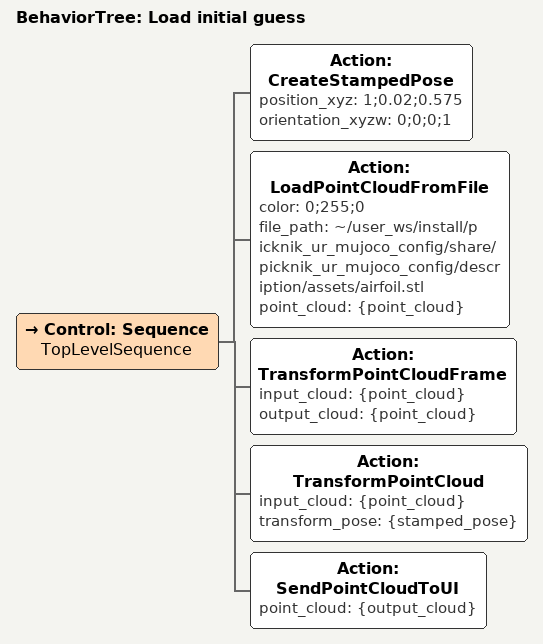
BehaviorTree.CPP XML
<?xml version='1.0' encoding='UTF-8'?>
<root BTCPP_format="4" main_tree_to_execute="Load initial guess">
  <BehaviorTree ID="Load initial guess" _description="">
    <Control ID="Sequence" name="TopLevelSequence">
      <Action ID="CreateStampedPose" position_xyz="1;0.02;0.575" orientation_xyzw="0;0;0;1"/>
      <Action ID="LoadPointCloudFromFile" color="0;255;0" file_path="~/user_ws/install/picknik_ur_mujoco_config/share/picknik_ur_mujoco_config/description/assets/airfoil.stl" point_cloud="{point_cloud}"/>
      <Action ID="TransformPointCloudFrame" input_cloud="{point_cloud}" output_cloud="{point_cloud}"/>
      <Action ID="TransformPointCloud" input_cloud="{point_cloud}" transform_pose="{stamped_pose}"/>
      <Action ID="SendPointCloudToUI" point_cloud="{output_cloud}"/>
    </Control>
  </BehaviorTree>
</root>
